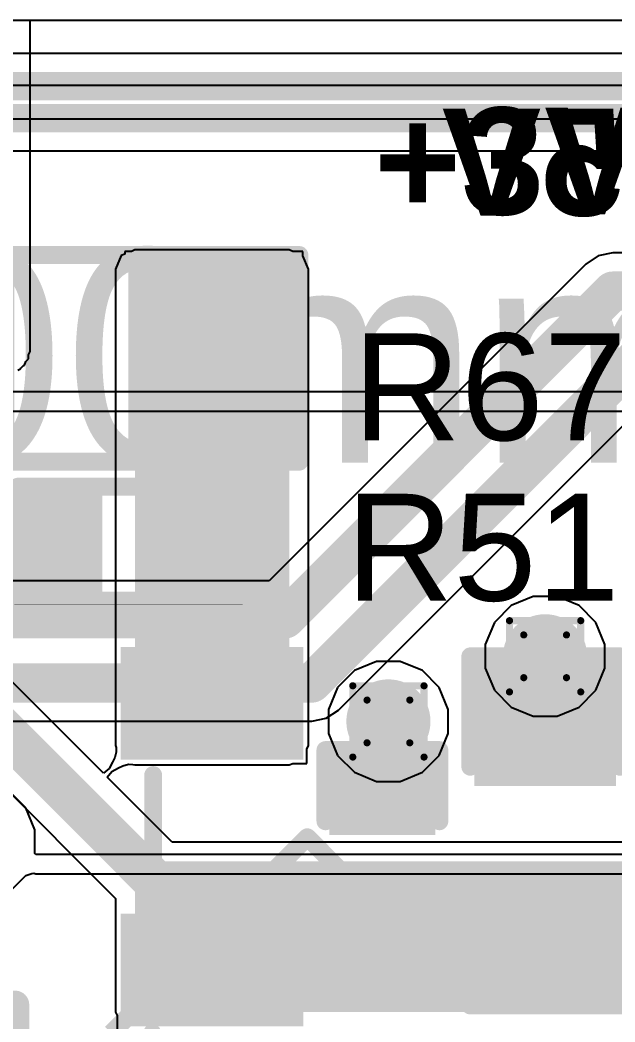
# Model space of a CAD drawing. Header units: inches. Extents: x -6 to 5433, y -4 to 5447.
# Drawn here: x 41.59 to 45.84, y 4.1 to 11.24 of the extents above; entities that cross this region are included whole.
import ezdxf

# ---------------------------------------------------------------- set-up
doc = ezdxf.new("R2010")
doc.units = ezdxf.units.IN
for name, color, linetype in [('Bottom Layer', 5, 'Continuous'), ('Bottom Overlay', 54, 'Continuous'), ('Bottom Solder', 6, 'Continuous'), ('Drill Drawing', 1, 'Continuous'), ('Ground', 16, 'Continuous'), ('Mechanical 4', 56, 'Continuous'), ('Power', 76, 'Continuous'), ('Top Layer', 1, 'Continuous'), ('Top Overlay', 2, 'Continuous'), ('Top Paste', 8, 'Continuous'), ('Top Solder', 216, 'Continuous'), ('Via Holes', 16, 'Continuous')]:
    doc.layers.add(name, color=color, linetype=linetype)
doc.styles.add('Arial', font='', dxfattribs={"height": 0.2})
doc.styles.add('Arial_Bold', font='', dxfattribs={"height": 0.2})
doc.styles.get('Arial').set_extended_font_data('Arial')
doc.styles.get('Arial_Bold').set_extended_font_data('Arial', bold=True)

# ---------------------------------------------------------------- blocks, each defined once
blk = doc.blocks.new('MY_927_02_B_30')
at = {"layer": 'Bottom Solder'}
h = blk.add_hatch(color=6, dxfattribs=at)
edge = h.paths.add_edge_path()
edge.add_arc((0, 0), 3.0508, 0, 360)
at = {"layer": 'Bottom Overlay'}
for points in [[(5.5118, -2.5146, 0.2, 0.2, 0), (5.5118, -3.1242, 0.2, 0.2, 0)], [(4.826, -2.921, 0.127, 0.127, 0), (3.429, -4.318, 0.127, 0.127, 0)], [(2.54, -3.429, 0.127, 0.127, 0), (-2.54, -3.429, 0.127, 0.127, 0)], [(3.429, -4.318, 0.127, 0.127, 0), (2.54, -3.429, 0.127, 0.127, 0)]]:
    blk.add_lwpolyline(points, format="xyseb", dxfattribs=at)
for points in [[(5.4618, -3.1242, 0.1, 0.1, 1), (5.5618, -3.1242, 0.1, 0.1, 1)], [(2.5082, -3.429, 0.0635, 0.0635, 1), (2.5717, -3.429, 0.0635, 0.0635, 1)], [(2.5082, -3.429, 0.0635, 0.0635, 1), (2.5717, -3.429, 0.0635, 0.0635, 1)], [(3.3972, -4.318, 0.0635, 0.0635, 1), (3.4607, -4.318, 0.0635, 0.0635, 1)], [(3.3972, -4.318, 0.0635, 0.0635, 1), (3.4607, -4.318, 0.0635, 0.0635, 1)]]:
    blk.add_lwpolyline(points, format="xyseb", close=True, dxfattribs=at)
blk = doc.blocks.new('SOT_23_5_42')
at = {"layer": 'Top Layer'}
for points in [[(-1.85, 1.25), (-0.75, 1.25), (-0.75, 0.65), (-1.85, 0.65)], [(0.75, 1.25), (1.85, 1.25), (1.85, 0.65), (0.75, 0.65)], [(-1.85, 0.3), (-0.75, 0.3), (-0.75, -0.3), (-1.85, -0.3)], [(-1.85, -0.65), (-0.75, -0.65), (-0.75, -1.25), (-1.85, -1.25)], [(0.75, -0.65), (1.85, -0.65), (1.85, -1.25), (0.75, -1.25)]]:
    blk.add_hatch(color=1, dxfattribs=at).paths.add_polyline_path(points)
at = {"layer": 'Top Paste'}
for points in [[(-1.85, 1.25), (-0.75, 1.25), (-0.75, 0.65), (-1.85, 0.65)], [(0.75, 1.25), (1.85, 1.25), (1.85, 0.65), (0.75, 0.65)], [(-1.85, 0.3), (-0.75, 0.3), (-0.75, -0.3), (-1.85, -0.3)], [(-1.85, -0.65), (-0.75, -0.65), (-0.75, -1.25), (-1.85, -1.25)], [(0.75, -0.65), (1.85, -0.65), (1.85, -1.25), (0.75, -1.25)]]:
    blk.add_hatch(color=8, dxfattribs=at).paths.add_polyline_path(points)
at = {"layer": 'Top Solder'}
for points in [[(-1.9516, 1.3516), (-0.6484, 1.3516), (-0.6484, 0.5484), (-1.9516, 0.5484)], [(0.6484, 1.3516), (1.9516, 1.3516), (1.9516, 0.5484), (0.6484, 0.5484)], [(-1.9516, 0.4016), (-0.6484, 0.4016), (-0.6484, -0.4016), (-1.9516, -0.4016)], [(-1.9516, -0.5484), (-0.6484, -0.5484), (-0.6484, -1.3516), (-1.9516, -1.3516)], [(0.6484, -0.5484), (1.9516, -0.5484), (1.9516, -1.3516), (0.6484, -1.3516)]]:
    blk.add_hatch(color=216, dxfattribs=at).paths.add_polyline_path(points)
at = {"layer": 'Top Overlay'}
for points in [[(-0.879, 1.4986, 0.127, 0.127, 0), (0.8736, 1.4986, 0.127, 0.127, 0)], [(-0.879, 1.3986, 0.127, 0.127, 0), (-0.879, 1.4986, 0.127, 0.127, 0)], [(0.8736, 1.3986, 0.127, 0.127, 0), (0.8736, 1.4986, 0.127, 0.127, 0)], [(-2.1336, 1.0668, 0.127, 0.127, 0), (-2.0066, 0.9398, 0.127, 0.127, 0)], [(-2.1336, 0.8128, 0.127, 0.127, 0), (-2.1336, 1.0668, 0.127, 0.127, 0)], [(-2.1336, 0.8128, 0.127, 0.127, 0), (-2.0066, 0.9398, 0.127, 0.127, 0)], [(0.88, -0.418, 0.127, 0.127, 0), (0.88, 0.44, 0.127, 0.127, 0)], [(-0.879, -1.4986, 0.127, 0.127, 0), (-0.879, -1.3986, 0.127, 0.127, 0)], [(0.8736, -1.4986, 0.127, 0.127, 0), (0.8736, -1.3986, 0.127, 0.127, 0)], [(-0.879, -1.4986, 0.127, 0.127, 0), (0.8736, -1.4986, 0.127, 0.127, 0)]]:
    blk.add_lwpolyline(points, format="xyseb", dxfattribs=at)
for points in [[(-0.9108, 1.4986, 0.0635, 0.0635, 1), (-0.8473, 1.4986, 0.0635, 0.0635, 1)], [(-0.9108, 1.4986, 0.0635, 0.0635, 1), (-0.8473, 1.4986, 0.0635, 0.0635, 1)], [(0.8418, 1.4986, 0.0635, 0.0635, 1), (0.9053, 1.4986, 0.0635, 0.0635, 1)], [(0.8418, 1.4986, 0.0635, 0.0635, 1), (0.9053, 1.4986, 0.0635, 0.0635, 1)], [(-0.9108, 1.3986, 0.0635, 0.0635, 1), (-0.8473, 1.3986, 0.0635, 0.0635, 1)], [(0.8418, 1.3986, 0.0635, 0.0635, 1), (0.9053, 1.3986, 0.0635, 0.0635, 1)], [(-2.1654, 1.0668, 0.0635, 0.0635, 1), (-2.1019, 1.0668, 0.0635, 0.0635, 1)], [(-2.1654, 1.0668, 0.0635, 0.0635, 1), (-2.1019, 1.0668, 0.0635, 0.0635, 1)], [(-2.0383, 0.9398, 0.0635, 0.0635, 1), (-1.9748, 0.9398, 0.0635, 0.0635, 1)], [(-2.0383, 0.9398, 0.0635, 0.0635, 1), (-1.9748, 0.9398, 0.0635, 0.0635, 1)], [(-2.1654, 0.8128, 0.0635, 0.0635, 1), (-2.1019, 0.8128, 0.0635, 0.0635, 1)], [(-2.1654, 0.8128, 0.0635, 0.0635, 1), (-2.1019, 0.8128, 0.0635, 0.0635, 1)], [(0.8483, 0.44, 0.0635, 0.0635, 1), (0.9118, 0.44, 0.0635, 0.0635, 1)], [(0.8483, -0.418, 0.0635, 0.0635, 1), (0.9118, -0.418, 0.0635, 0.0635, 1)], [(-0.9108, -1.3986, 0.0635, 0.0635, 1), (-0.8473, -1.3986, 0.0635, 0.0635, 1)], [(0.8418, -1.3986, 0.0635, 0.0635, 1), (0.9053, -1.3986, 0.0635, 0.0635, 1)], [(-0.9108, -1.4986, 0.0635, 0.0635, 1), (-0.8473, -1.4986, 0.0635, 0.0635, 1)], [(-0.9108, -1.4986, 0.0635, 0.0635, 1), (-0.8473, -1.4986, 0.0635, 0.0635, 1)], [(0.8418, -1.4986, 0.0635, 0.0635, 1), (0.9053, -1.4986, 0.0635, 0.0635, 1)], [(0.8418, -1.4986, 0.0635, 0.0635, 1), (0.9053, -1.4986, 0.0635, 0.0635, 1)]]:
    blk.add_lwpolyline(points, format="xyseb", close=True, dxfattribs=at)
blk = doc.blocks.new('RES_0805_59')
at = {"layer": 'Top Layer'}
for points in [[(-1.524, 0.635), (-0.508, 0.635), (-0.508, -0.635), (-1.524, -0.635)], [(0.508, 0.635), (1.524, 0.635), (1.524, -0.635), (0.508, -0.635)]]:
    blk.add_hatch(color=1, dxfattribs=at).paths.add_polyline_path(points)
at = {"layer": 'Top Paste'}
for points in [[(-1.524, 0.635), (-0.508, 0.635), (-0.508, -0.635), (-1.524, -0.635)], [(0.508, 0.635), (1.524, 0.635), (1.524, -0.635), (0.508, -0.635)]]:
    blk.add_hatch(color=8, dxfattribs=at).paths.add_polyline_path(points)
at = {"layer": 'Top Solder'}
for points in [[(-1.6256, 0.7366), (-0.4064, 0.7366), (-0.4064, -0.7366), (-1.6256, -0.7366)], [(0.4064, 0.7366), (1.6256, 0.7366), (1.6256, -0.7366), (0.4064, -0.7366)]]:
    blk.add_hatch(color=216, dxfattribs=at).paths.add_polyline_path(points)
at = {"layer": 'Top Overlay'}
for points in [[(-1.6256, 0.7366, 0.127, 0.127, 0), (-1.6256, -0.7366, 0.127, 0.127, 0)], [(1.6256, 0.7366, 0.127, 0.127, 0), (-1.6256, 0.7366, 0.127, 0.127, 0)], [(1.6256, 0.7366, 0.127, 0.127, 0), (1.6256, -0.7366, 0.127, 0.127, 0)], [(1.6256, -0.7366, 0.127, 0.127, 0), (-1.6256, -0.7366, 0.127, 0.127, 0)]]:
    blk.add_lwpolyline(points, format="xyseb", dxfattribs=at)
for points in [[(-1.65735, 0.7366, 0.0635, 0.0635, 1), (-1.59385, 0.7366, 0.0635, 0.0635, 1)], [(-1.65735, 0.7366, 0.0635, 0.0635, 1), (-1.59385, 0.7366, 0.0635, 0.0635, 1)], [(1.59385, 0.7366, 0.0635, 0.0635, 1), (1.65735, 0.7366, 0.0635, 0.0635, 1)], [(1.59385, 0.7366, 0.0635, 0.0635, 1), (1.65735, 0.7366, 0.0635, 0.0635, 1)], [(-1.65735, -0.7366, 0.0635, 0.0635, 1), (-1.59385, -0.7366, 0.0635, 0.0635, 1)], [(-1.65735, -0.7366, 0.0635, 0.0635, 1), (-1.59385, -0.7366, 0.0635, 0.0635, 1)], [(1.59385, -0.7366, 0.0635, 0.0635, 1), (1.65735, -0.7366, 0.0635, 0.0635, 1)], [(1.59385, -0.7366, 0.0635, 0.0635, 1), (1.65735, -0.7366, 0.0635, 0.0635, 1)]]:
    blk.add_lwpolyline(points, format="xyseb", close=True, dxfattribs=at)
blk = doc.blocks.new('R___0402_72')
at = {"layer": 'Top Layer'}
for points in [[(-0.6985, -0.3175), (-0.6985, 0.3175), (-0.2413, 0.3175), (-0.2413, -0.3175)], [(0.2413, -0.3175), (0.2413, 0.3175), (0.6985, 0.3175), (0.6985, -0.3175)]]:
    blk.add_hatch(color=1, dxfattribs=at).paths.add_polyline_path(points)
at = {"layer": 'Top Paste'}
for points in [[(-0.6985, -0.3175), (-0.6985, 0.3175), (-0.2413, 0.3175), (-0.2413, -0.3175)], [(0.2413, -0.3175), (0.2413, 0.3175), (0.6985, 0.3175), (0.6985, -0.3175)]]:
    blk.add_hatch(color=8, dxfattribs=at).paths.add_polyline_path(points)
at = {"layer": 'Top Solder'}
for points in [[(-0.7535, -0.3725), (-0.7535, 0.3725), (-0.1863, 0.3725), (-0.1863, -0.3725)], [(0.1863, -0.3725), (0.1863, 0.3725), (0.7535, 0.3725), (0.7535, -0.3725)]]:
    blk.add_hatch(color=216, dxfattribs=at).paths.add_polyline_path(points)
at = {"layer": 'Top Overlay'}
for points in [[(-0.7874, 0.4064, 0.127, 0.127, 0), (0.7874, 0.4064, 0.127, 0.127, 0)], [(-0.7874, -0.4064, 0.127, 0.127, 0), (-0.7874, 0.4064, 0.127, 0.127, 0)], [(0.7874, -0.4064, 0.127, 0.127, 0), (0.7874, 0.4064, 0.127, 0.127, 0)], [(-0.7874, -0.4064, 0.127, 0.127, 0), (0.7874, -0.4064, 0.127, 0.127, 0)], [(-0.8128, -0.4318, 0.00323, 0.00323, 0), (0.8128, -0.4318, 0.00323, 0.00323, 0)]]:
    blk.add_lwpolyline(points, format="xyseb", dxfattribs=at)
for points in [[(-0.8191, 0.4064, 0.0635, 0.0635, 1), (-0.7556, 0.4064, 0.0635, 0.0635, 1)], [(-0.8191, 0.4064, 0.0635, 0.0635, 1), (-0.7556, 0.4064, 0.0635, 0.0635, 1)], [(0.7556, 0.4064, 0.0635, 0.0635, 1), (0.8191, 0.4064, 0.0635, 0.0635, 1)], [(0.7556, 0.4064, 0.0635, 0.0635, 1), (0.8191, 0.4064, 0.0635, 0.0635, 1)], [(-0.8191, -0.4064, 0.0635, 0.0635, 1), (-0.7556, -0.4064, 0.0635, 0.0635, 1)], [(-0.8191, -0.4064, 0.0635, 0.0635, 1), (-0.7556, -0.4064, 0.0635, 0.0635, 1)], [(0.7556, -0.4064, 0.0635, 0.0635, 1), (0.8191, -0.4064, 0.0635, 0.0635, 1)], [(0.7556, -0.4064, 0.0635, 0.0635, 1), (0.8191, -0.4064, 0.0635, 0.0635, 1)], [(-0.8136, -0.4318, 0.00161, 0.00161, 1), (-0.812, -0.4318, 0.00161, 0.00161, 1)], [(0.812, -0.4318, 0.00161, 0.00161, 1), (0.8136, -0.4318, 0.00161, 0.00161, 1)]]:
    blk.add_lwpolyline(points, format="xyseb", close=True, dxfattribs=at)
blk = doc.blocks.new('____0402_172')
at = {"layer": 'Top Layer'}
for points in [[(-0.6985, -0.3175), (-0.6985, 0.3175), (-0.2413, 0.3175), (-0.2413, -0.3175)], [(0.2413, -0.3175), (0.2413, 0.3175), (0.6985, 0.3175), (0.6985, -0.3175)]]:
    blk.add_hatch(color=1, dxfattribs=at).paths.add_polyline_path(points)
at = {"layer": 'Top Paste'}
for points in [[(-0.6985, -0.3175), (-0.6985, 0.3175), (-0.2413, 0.3175), (-0.2413, -0.3175)], [(0.2413, -0.3175), (0.2413, 0.3175), (0.6985, 0.3175), (0.6985, -0.3175)]]:
    blk.add_hatch(color=8, dxfattribs=at).paths.add_polyline_path(points)
at = {"layer": 'Top Solder'}
for points in [[(-0.7585, -0.3775), (-0.7585, 0.3775), (-0.1813, 0.3775), (-0.1813, -0.3775)], [(0.1813, -0.3775), (0.1813, 0.3775), (0.7585, 0.3775), (0.7585, -0.3775)]]:
    blk.add_hatch(color=216, dxfattribs=at).paths.add_polyline_path(points)
at = {"layer": 'Top Overlay'}
for points in [[(-0.7874, -0.4064, 0.127, 0.127, 0), (-0.7874, 0.4064, 0.127, 0.127, 0)], [(-0.2794, 0.4064, 0.127, 0.127, 0), (-0.7874, 0.4064, 0.127, 0.127, 0)], [(0.7874, 0.4064, 0.127, 0.127, 0), (0.2794, 0.4064, 0.127, 0.127, 0)], [(0.7874, -0.4064, 0.127, 0.127, 0), (0.7874, 0.4064, 0.127, 0.127, 0)], [(-0.2794, -0.4064, 0.127, 0.127, 0), (-0.7874, -0.4064, 0.127, 0.127, 0)], [(0.7874, -0.4064, 0.127, 0.127, 0), (0.2794, -0.4064, 0.127, 0.127, 0)]]:
    blk.add_lwpolyline(points, format="xyseb", dxfattribs=at)
for points in [[(-0.8191, 0.4064, 0.0635, 0.0635, 1), (-0.7556, 0.4064, 0.0635, 0.0635, 1)], [(-0.8191, 0.4064, 0.0635, 0.0635, 1), (-0.7556, 0.4064, 0.0635, 0.0635, 1)], [(-0.3111, 0.4064, 0.0635, 0.0635, 1), (-0.2477, 0.4064, 0.0635, 0.0635, 1)], [(0.2477, 0.4064, 0.0635, 0.0635, 1), (0.3111, 0.4064, 0.0635, 0.0635, 1)], [(0.7556, 0.4064, 0.0635, 0.0635, 1), (0.8191, 0.4064, 0.0635, 0.0635, 1)], [(0.7556, 0.4064, 0.0635, 0.0635, 1), (0.8191, 0.4064, 0.0635, 0.0635, 1)], [(-0.8191, -0.4064, 0.0635, 0.0635, 1), (-0.7556, -0.4064, 0.0635, 0.0635, 1)], [(-0.8191, -0.4064, 0.0635, 0.0635, 1), (-0.7556, -0.4064, 0.0635, 0.0635, 1)], [(-0.3111, -0.4064, 0.0635, 0.0635, 1), (-0.2477, -0.4064, 0.0635, 0.0635, 1)], [(0.2477, -0.4064, 0.0635, 0.0635, 1), (0.3111, -0.4064, 0.0635, 0.0635, 1)], [(0.7556, -0.4064, 0.0635, 0.0635, 1), (0.8191, -0.4064, 0.0635, 0.0635, 1)], [(0.7556, -0.4064, 0.0635, 0.0635, 1), (0.8191, -0.4064, 0.0635, 0.0635, 1)]]:
    blk.add_lwpolyline(points, format="xyseb", close=True, dxfattribs=at)
blk = doc.blocks.new('C___0603_173')
at = {"layer": 'Top Layer'}
for points in [[(-0.381, 0.4445), (-0.381, -0.4445), (-1.143, -0.4445), (-1.143, 0.4445)], [(1.143, 0.4445), (1.143, -0.4445), (0.381, -0.4445), (0.381, 0.4445)]]:
    blk.add_hatch(color=1, dxfattribs=at).paths.add_polyline_path(points)
at = {"layer": 'Top Paste'}
for points in [[(-0.381, 0.4445), (-0.381, -0.4445), (-1.143, -0.4445), (-1.143, 0.4445)], [(1.143, 0.4445), (1.143, -0.4445), (0.381, -0.4445), (0.381, 0.4445)]]:
    blk.add_hatch(color=8, dxfattribs=at).paths.add_polyline_path(points)
at = {"layer": 'Top Solder'}
for points in [[(-0.321, 0.5045), (-0.321, -0.5045), (-1.203, -0.5045), (-1.203, 0.5045)], [(1.203, 0.5045), (1.203, -0.5045), (0.321, -0.5045), (0.321, 0.5045)]]:
    blk.add_hatch(color=216, dxfattribs=at).paths.add_polyline_path(points)
at = {"layer": 'Top Overlay'}
for points in [[(-1.2446, 0.5334, 0.127, 0.127, 0), (-0.4572, 0.5334, 0.127, 0.127, 0)], [(-1.2446, 0.5334, 0.127, 0.127, 0), (-1.2446, -0.5334, 0.127, 0.127, 0)], [(0.4572, 0.5334, 0.127, 0.127, 0), (1.2446, 0.5334, 0.127, 0.127, 0)], [(1.2446, 0.5334, 0.127, 0.127, 0), (1.2446, -0.5334, 0.127, 0.127, 0)], [(-1.2446, -0.5334, 0.127, 0.127, 0), (-0.4572, -0.5334, 0.127, 0.127, 0)], [(0.4572, -0.5334, 0.127, 0.127, 0), (1.2446, -0.5334, 0.127, 0.127, 0)]]:
    blk.add_lwpolyline(points, format="xyseb", dxfattribs=at)
for points in [[(-1.2764, 0.5334, 0.0635, 0.0635, 1), (-1.2128, 0.5334, 0.0635, 0.0635, 1)], [(-1.2764, 0.5334, 0.0635, 0.0635, 1), (-1.2128, 0.5334, 0.0635, 0.0635, 1)], [(-0.4889, 0.5334, 0.0635, 0.0635, 1), (-0.4254, 0.5334, 0.0635, 0.0635, 1)], [(0.4254, 0.5334, 0.0635, 0.0635, 1), (0.4889, 0.5334, 0.0635, 0.0635, 1)], [(1.2128, 0.5334, 0.0635, 0.0635, 1), (1.2764, 0.5334, 0.0635, 0.0635, 1)], [(1.2128, 0.5334, 0.0635, 0.0635, 1), (1.2764, 0.5334, 0.0635, 0.0635, 1)], [(-1.2764, -0.5334, 0.0635, 0.0635, 1), (-1.2128, -0.5334, 0.0635, 0.0635, 1)], [(-1.2764, -0.5334, 0.0635, 0.0635, 1), (-1.2128, -0.5334, 0.0635, 0.0635, 1)], [(-0.4889, -0.5334, 0.0635, 0.0635, 1), (-0.4254, -0.5334, 0.0635, 0.0635, 1)], [(0.4254, -0.5334, 0.0635, 0.0635, 1), (0.4889, -0.5334, 0.0635, 0.0635, 1)], [(1.2128, -0.5334, 0.0635, 0.0635, 1), (1.2764, -0.5334, 0.0635, 0.0635, 1)], [(1.2128, -0.5334, 0.0635, 0.0635, 1), (1.2764, -0.5334, 0.0635, 0.0635, 1)]]:
    blk.add_lwpolyline(points, format="xyseb", close=True, dxfattribs=at)

msp = doc.modelspace()

# ---------------------------------------------------------------- hatches: boundary and pattern name
at = {"layer": 'Bottom Layer'}
h = msp.add_hatch(color=5, dxfattribs=at)
edge = h.paths.add_edge_path()
edge.add_arc((45.339, 6.7056), 0.3, 0, 360)
h = msp.add_hatch(color=5, dxfattribs=at)
edge = h.paths.add_edge_path()
edge.add_arc((44.2217, 6.2414), 0.3, 0, 360)
at = {"layer": 'Ground'}
h = msp.add_hatch(color=16, dxfattribs=at)
edge = h.paths.add_edge_path()
edge.add_arc((45.339, 6.7056), 0.3, 0, 360)
h = msp.add_hatch(color=16, dxfattribs=at)
edge = h.paths.add_edge_path()
edge.add_arc((44.2217, 6.2414), 0.3, 0, 360)
at = {"layer": 'Power'}
h = msp.add_hatch(color=76, dxfattribs=at)
edge = h.paths.add_edge_path()
edge.add_arc((45.339, 6.7056), 0.3, 0, 360)
h = msp.add_hatch(color=76, dxfattribs=at)
edge = h.paths.add_edge_path()
edge.add_arc((44.2217, 6.2414), 0.3, 0, 360)
at = {"layer": 'Top Layer'}
for points in [[(43.5141, 9.4646), (42.4141, 9.4646), (42.4141, 6.0694), (43.5141, 6.0694)], [(50.5004, 5.244), (42.4141, 5.244), (42.4141, 4.1694), (50.5004, 4.1694)]]:
    msp.add_hatch(color=1, dxfattribs=at).paths.add_polyline_path(points)
h = msp.add_hatch(color=1, dxfattribs=at)
edge = h.paths.add_edge_path()
edge.add_arc((45.339, 6.7056), 0.3, 0, 360)
h = msp.add_hatch(color=1, dxfattribs=at)
edge = h.paths.add_edge_path()
edge.add_arc((44.2217, 6.2414), 0.3, 0, 360)
at = {"layer": 'Via Holes'}
h = msp.add_hatch(color=7, dxfattribs=at)
edge = h.paths.add_edge_path()
edge.add_arc((45.339, 6.7056), 0.15, 0, 360)
h = msp.add_hatch(color=7, dxfattribs=at)
edge = h.paths.add_edge_path()
edge.add_arc((44.2217, 6.2414), 0.15, 0, 360)

# ---------------------------------------------------------------- linework, layer by layer
at = {"layer": 'Bottom Layer'}
for p, q in [((41.6665, 8.8792), (41.6665, 11.241)), ((41.6665, 11.241), (53.4972, 11.241)), ((45.8219, 9.581), (45.7179, 9.5603)), ((47.4162, 9.581), (45.8219, 9.581)), ((45.6296, 9.5014), (43.3725, 7.2442)), ((45.7179, 9.5603), (45.6296, 9.5014)), ((45.6296, 9.5014), (45.6296, 9.5014)), ((41.656, 8.854), (41.6665, 8.8792)), ((41.6262, 8.782), (41.6367, 8.8073)), ((41.6367, 8.8073), (41.656, 8.8267)), ((41.656, 8.8267), (41.656, 8.854)), ((41.578, 8.746), (41.5989, 8.7547)), ((41.5989, 8.7547), (41.6013, 8.7606)), ((41.6013, 8.7606), (41.6203, 8.7796)), ((41.6203, 8.7796), (41.6262, 8.782)), ((41.6203, 8.7796), (41.6203, 8.7796)), ((43.8668, 6.3228), (46.1239, 8.58)), ((43.3725, 7.2442), (33.6152, 7.2442)), ((43.7786, 6.2639), (43.8668, 6.3228)), ((33.3132, 6.2432), (43.6745, 6.2432)), ((43.6745, 6.2432), (43.7786, 6.2639))]:
    msp.add_line(p, q, dxfattribs=at)
for points in [[(43.4851, 6.9723, 0.2794, 0.2794, 0), (45.8219, 9.3091, 0.2794, 0.2794, 0)], [(45.8219, 9.3091, 0.2794, 0.2794, 0), (47.6867, 9.3091, 0.2794, 0.2794, 0)], [(43.6745, 6.5151, 0.2794, 0.2794, 0), (46.0113, 8.8519, 0.2794, 0.2794, 0)], [(33.5026, 6.9723, 0.2794, 0.2794, 0), (43.4851, 6.9723, 0.2794, 0.2794, 0)], [(33.3132, 6.5151, 0.2794, 0.2794, 0), (43.6745, 6.5151, 0.2794, 0.2794, 0)]]:
    msp.add_lwpolyline(points, format="xyseb", dxfattribs=at)
for points in [[(45.7521, 9.3091, 0.1397, 0.1397, 1), (45.8918, 9.3091, 0.1397, 0.1397, 1)], [(45.7521, 9.3091, 0.1397, 0.1397, 1), (45.8918, 9.3091, 0.1397, 0.1397, 1)], [(43.4153, 6.9723, 0.1397, 0.1397, 1), (43.555, 6.9723, 0.1397, 0.1397, 1)], [(43.4153, 6.9723, 0.1397, 0.1397, 1), (43.555, 6.9723, 0.1397, 0.1397, 1)], [(43.6046, 6.5151, 0.1397, 0.1397, 1), (43.7443, 6.5151, 0.1397, 0.1397, 1)], [(43.6046, 6.5151, 0.1397, 0.1397, 1), (43.7443, 6.5151, 0.1397, 0.1397, 1)]]:
    msp.add_lwpolyline(points, format="xyseb", close=True, dxfattribs=at)
at = {"layer": 'Drill Drawing'}
for points in [[(45.085, 6.9596, 0.0508, 0.0508, 0), (45.593, 6.9596, 0.0508, 0.0508, 0)], [(45.085, 6.4516, 0.0508, 0.0508, 0), (45.085, 6.9596, 0.0508, 0.0508, 0)], [(45.593, 6.4516, 0.0508, 0.0508, 0), (45.593, 6.9596, 0.0508, 0.0508, 0)], [(45.1866, 6.858, 0.0508, 0.0508, 0), (45.4914, 6.858, 0.0508, 0.0508, 0)], [(45.1866, 6.5532, 0.0508, 0.0508, 0), (45.1866, 6.858, 0.0508, 0.0508, 0)], [(45.4914, 6.5532, 0.0508, 0.0508, 0), (45.4914, 6.858, 0.0508, 0.0508, 0)], [(45.1866, 6.5532, 0.0508, 0.0508, 0), (45.4914, 6.5532, 0.0508, 0.0508, 0)], [(43.9677, 6.4954, 0.0508, 0.0508, 0), (44.4757, 6.4954, 0.0508, 0.0508, 0)], [(43.9677, 5.9874, 0.0508, 0.0508, 0), (43.9677, 6.4954, 0.0508, 0.0508, 0)], [(44.4757, 5.9874, 0.0508, 0.0508, 0), (44.4757, 6.4954, 0.0508, 0.0508, 0)], [(45.085, 6.4516, 0.0508, 0.0508, 0), (45.593, 6.4516, 0.0508, 0.0508, 0)], [(44.0693, 6.3938, 0.0508, 0.0508, 0), (44.3741, 6.3938, 0.0508, 0.0508, 0)], [(44.0693, 6.089, 0.0508, 0.0508, 0), (44.0693, 6.3938, 0.0508, 0.0508, 0)], [(44.3741, 6.089, 0.0508, 0.0508, 0), (44.3741, 6.3938, 0.0508, 0.0508, 0)], [(44.0693, 6.089, 0.0508, 0.0508, 0), (44.3741, 6.089, 0.0508, 0.0508, 0)], [(43.9677, 5.9874, 0.0508, 0.0508, 0), (44.4757, 5.9874, 0.0508, 0.0508, 0)]]:
    msp.add_lwpolyline(points, format="xyseb", dxfattribs=at)
for points in [[(45.0723, 6.9596, 0.0254, 0.0254, 1), (45.0977, 6.9596, 0.0254, 0.0254, 1)], [(45.0723, 6.9596, 0.0254, 0.0254, 1), (45.0977, 6.9596, 0.0254, 0.0254, 1)], [(45.5803, 6.9596, 0.0254, 0.0254, 1), (45.6057, 6.9596, 0.0254, 0.0254, 1)], [(45.5803, 6.9596, 0.0254, 0.0254, 1), (45.6057, 6.9596, 0.0254, 0.0254, 1)], [(45.1739, 6.858, 0.0254, 0.0254, 1), (45.1993, 6.858, 0.0254, 0.0254, 1)], [(45.1739, 6.858, 0.0254, 0.0254, 1), (45.1993, 6.858, 0.0254, 0.0254, 1)], [(45.4787, 6.858, 0.0254, 0.0254, 1), (45.5041, 6.858, 0.0254, 0.0254, 1)], [(45.4787, 6.858, 0.0254, 0.0254, 1), (45.5041, 6.858, 0.0254, 0.0254, 1)], [(45.1739, 6.5532, 0.0254, 0.0254, 1), (45.1993, 6.5532, 0.0254, 0.0254, 1)], [(45.1739, 6.5532, 0.0254, 0.0254, 1), (45.1993, 6.5532, 0.0254, 0.0254, 1)], [(45.4787, 6.5532, 0.0254, 0.0254, 1), (45.5041, 6.5532, 0.0254, 0.0254, 1)], [(45.4787, 6.5532, 0.0254, 0.0254, 1), (45.5041, 6.5532, 0.0254, 0.0254, 1)], [(43.955, 6.4954, 0.0254, 0.0254, 1), (43.9804, 6.4954, 0.0254, 0.0254, 1)], [(43.955, 6.4954, 0.0254, 0.0254, 1), (43.9804, 6.4954, 0.0254, 0.0254, 1)], [(44.463, 6.4954, 0.0254, 0.0254, 1), (44.4884, 6.4954, 0.0254, 0.0254, 1)], [(44.463, 6.4954, 0.0254, 0.0254, 1), (44.4884, 6.4954, 0.0254, 0.0254, 1)], [(45.0723, 6.4516, 0.0254, 0.0254, 1), (45.0977, 6.4516, 0.0254, 0.0254, 1)], [(45.0723, 6.4516, 0.0254, 0.0254, 1), (45.0977, 6.4516, 0.0254, 0.0254, 1)], [(45.5803, 6.4516, 0.0254, 0.0254, 1), (45.6057, 6.4516, 0.0254, 0.0254, 1)], [(45.5803, 6.4516, 0.0254, 0.0254, 1), (45.6057, 6.4516, 0.0254, 0.0254, 1)], [(44.0566, 6.3938, 0.0254, 0.0254, 1), (44.082, 6.3938, 0.0254, 0.0254, 1)], [(44.0566, 6.3938, 0.0254, 0.0254, 1), (44.082, 6.3938, 0.0254, 0.0254, 1)], [(44.3614, 6.3938, 0.0254, 0.0254, 1), (44.3868, 6.3938, 0.0254, 0.0254, 1)], [(44.3614, 6.3938, 0.0254, 0.0254, 1), (44.3868, 6.3938, 0.0254, 0.0254, 1)], [(44.0566, 6.089, 0.0254, 0.0254, 1), (44.082, 6.089, 0.0254, 0.0254, 1)], [(44.0566, 6.089, 0.0254, 0.0254, 1), (44.082, 6.089, 0.0254, 0.0254, 1)], [(44.3614, 6.089, 0.0254, 0.0254, 1), (44.3868, 6.089, 0.0254, 0.0254, 1)], [(44.3614, 6.089, 0.0254, 0.0254, 1), (44.3868, 6.089, 0.0254, 0.0254, 1)], [(43.955, 5.9874, 0.0254, 0.0254, 1), (43.9804, 5.9874, 0.0254, 0.0254, 1)], [(43.955, 5.9874, 0.0254, 0.0254, 1), (43.9804, 5.9874, 0.0254, 0.0254, 1)], [(44.463, 5.9874, 0.0254, 0.0254, 1), (44.4884, 5.9874, 0.0254, 0.0254, 1)], [(44.463, 5.9874, 0.0254, 0.0254, 1), (44.4884, 5.9874, 0.0254, 0.0254, 1)]]:
    msp.add_lwpolyline(points, format="xyseb", close=True, dxfattribs=at)
at = {"layer": 'Ground'}
for p, q in [((36.4972, 11.241), (53.4972, 11.241)), ((55.5843, 10.7741), (36.3264, 10.7741)), ((36.2298, 10.3079), (55.6809, 10.3079))]:
    msp.add_line(p, q, dxfattribs=at)
msp.add_lwpolyline([(36.2298, 10.541, 0.2032, 0.2032, 0), (55.6809, 10.541, 0.2032, 0.2032, 0)], format="xyseb", dxfattribs=at)
at = {"layer": 'Power'}
for p, q in [((36.4972, 11.241), (53.4972, 11.241)), ((53.5325, 11.0027), (36.3309, 11.0027)), ((36.2344, 10.5365), (53.6291, 10.5365)), ((47.367, 8.5908), (32.7207, 8.5908)), ((32.5832, 8.4533), (47.4815, 8.4533)), ((45.2541, 7.1326), (45.0971, 7.0676)), ((45.4239, 7.1326), (45.2541, 7.1326)), ((45.5809, 7.0676), (45.4239, 7.1326)), ((45.0971, 7.0676), (44.977, 6.9475)), ((45.701, 6.9475), (45.5809, 7.0676)), ((44.977, 6.9475), (44.912, 6.7905)), ((45.766, 6.7905), (45.701, 6.9475)), ((44.912, 6.7905), (44.912, 6.6207)), ((45.766, 6.6207), (45.766, 6.7905)), ((44.1367, 6.6684), (43.9798, 6.6034)), ((44.3066, 6.6684), (44.1367, 6.6684)), ((44.4636, 6.6034), (44.3066, 6.6684)), ((43.9798, 6.6034), (43.8597, 6.4833)), ((44.5837, 6.4833), (44.4636, 6.6034)), ((44.912, 6.6207), (44.977, 6.4637)), ((45.701, 6.4637), (45.766, 6.6207)), ((43.8597, 6.4833), (43.7947, 6.3264)), ((44.6487, 6.3264), (44.5837, 6.4833)), ((44.977, 6.4637), (45.0971, 6.3436)), ((45.5809, 6.3436), (45.701, 6.4637)), ((43.7947, 6.3264), (43.7947, 6.1565)), ((44.6487, 6.1565), (44.6487, 6.3264)), ((45.0971, 6.3436), (45.2541, 6.2786)), ((45.4239, 6.2786), (45.5809, 6.3436)), ((45.2541, 6.2786), (45.4239, 6.2786)), ((43.7947, 6.1565), (43.8597, 5.9996)), ((44.5837, 5.9996), (44.6487, 6.1565)), ((43.8597, 5.9996), (43.9798, 5.8794)), ((44.4636, 5.8794), (44.5837, 5.9996)), ((43.9798, 5.8794), (44.1367, 5.8144)), ((44.3066, 5.8144), (44.4636, 5.8794)), ((44.1367, 5.8144), (44.3066, 5.8144)), ((41.6362, 5.6267), (41.5161, 5.7468)), ((41.7012, 5.4698), (41.6362, 5.6267)), ((41.7012, 5.2999), (41.7012, 5.4698)), ((41.7064, 5.292), (41.7012, 5.2999)), ((47.9326, 5.292), (41.7064, 5.292)), ((41.5161, 5.0228), (41.6362, 5.143)), ((41.6362, 5.143), (41.6367, 5.1442)), ((41.6367, 5.1442), (41.6796, 5.1572)), ((41.6796, 5.1572), (41.6934, 5.16)), ((41.6934, 5.16), (41.7064, 5.1546)), ((41.7064, 5.1546), (47.7951, 5.1546))]:
    msp.add_line(p, q, dxfattribs=at)
msp.add_lwpolyline([(36.2344, 10.7696, 0.2032, 0.2032, 0), (53.6291, 10.7696, 0.2032, 0.2032, 0)], format="xyseb", dxfattribs=at)
at = {"layer": 'Top Layer'}
for p, q in [((36.4972, 11.241), (53.4972, 11.241)), ((42.3424, 9.5724), (42.3169, 9.5618)), ((42.3889, 9.5916), (42.3424, 9.5916)), ((42.3424, 9.5916), (42.3424, 9.5724)), ((42.4141, 9.6021), (42.3889, 9.5916)), ((43.5141, 9.6021), (42.4141, 9.6021)), ((43.5394, 9.5916), (43.5141, 9.6021)), ((43.6124, 9.5916), (43.5394, 9.5916)), ((43.6124, 9.5593), (43.6124, 9.5916)), ((42.3169, 9.5618), (42.2766, 9.4646)), ((43.6516, 9.4646), (43.6124, 9.5593)), ((42.2766, 9.4646), (42.2766, 6.1856)), ((43.6516, 6.0694), (43.6516, 9.4646)), ((42.1895, 5.8716), (41.4902, 6.5708)), ((42.2766, 6.1856), (42.2766, 6.0694)), ((41.1707, 6.0845), (42.2766, 4.9786)), ((42.2812, 6.0226), (42.2706, 5.9834)), ((42.2766, 6.0694), (42.2793, 6.055)), ((42.2793, 6.055), (42.2812, 6.0226)), ((43.6411, 6.0441), (43.6516, 6.0694)), ((43.6411, 5.9424), (43.6411, 6.0441)), ((42.2544, 5.9514), (42.2293, 5.905)), ((42.2706, 5.9834), (42.2544, 5.9514)), ((42.3281, 5.9259), (42.3672, 5.9365)), ((42.3672, 5.9365), (42.3997, 5.9346)), ((42.3997, 5.9346), (42.4141, 5.9319)), ((42.4141, 5.9319), (42.5303, 5.9319)), ((42.5303, 5.9319), (43.5141, 5.9319)), ((43.5141, 5.9319), (43.5394, 5.9424)), ((43.5394, 5.9424), (43.6411, 5.9424)), ((42.2293, 5.905), (42.1895, 5.8716)), ((42.2163, 5.8448), (42.2497, 5.8846)), ((42.2497, 5.8846), (42.2961, 5.9097)), ((42.2961, 5.9097), (42.3281, 5.9259)), ((42.6795, 5.3815), (42.2163, 5.8448)), ((49.3629, 5.3815), (42.6795, 5.3815)), ((42.2766, 4.9786), (42.2766, 4.1694)), ((42.2766, 4.1694), (42.2871, 4.1441)), ((42.2871, 4.1441), (42.2871, 4.0424))]:
    msp.add_line(p, q, dxfattribs=at)
for points in [[(45.339, 6.223, 0.254, 0.254, 0), (45.339, 6.7056, 0.254, 0.254, 0)], [(41.2887, 6.3694, 0.3048, 0.3048, 0), (42.9641, 4.694, 0.3048, 0.3048, 0)], [(42.9641, 4.4694, 0.3048, 0.3048, 0), (42.9641, 4.694, 0.3048, 0.3048, 0)]]:
    msp.add_lwpolyline(points, format="xyseb", dxfattribs=at)
for points in [[(45.2755, 6.7056, 0.127, 0.127, 1), (45.4025, 6.7056, 0.127, 0.127, 1)], [(45.2755, 6.223, 0.127, 0.127, 1), (45.4025, 6.223, 0.127, 0.127, 1)], [(42.8879, 4.694, 0.1524, 0.1524, 1), (43.0403, 4.694, 0.1524, 0.1524, 1)], [(42.8879, 4.694, 0.1524, 0.1524, 1), (43.0403, 4.694, 0.1524, 0.1524, 1)], [(42.8879, 4.4694, 0.1524, 0.1524, 1), (43.0403, 4.4694, 0.1524, 0.1524, 1)]]:
    msp.add_lwpolyline(points, format="xyseb", close=True, dxfattribs=at)

# ---------------------------------------------------------------- block references
for name, p, rotation in [('RES_0805_59', (41.9614, 8.8296), 180), ('C___0603_173', (45.339, 5.461), 90), ('____0402_172', (44.1787, 5.2501), 270), ('MY_927_02_B_30', (47.0722, 1.0981), 180)]:
    msp.add_blockref(name, p, dxfattribs=dict(rotation=rotation))
for name, p in [('R___0402_72', (42.3678, 7.5088)), ('SOT_23_5_42', (41.6641, 5.4194))]:
    msp.add_blockref(name, p)

# ---------------------------------------------------------------- texts
at = {"layer": 'Bottom Overlay', "style": 'Arial_Bold', "text_generation_flag": 2}
msp.add_text('+5V', height=0.762, rotation=360, dxfattribs=at).set_placement((46.5256, 9.8469))
at = {"layer": 'Mechanical 4', "style": 'Arial'}
msp.add_text('17.00mm', height=1.524, dxfattribs=at).set_placement((37.7664, 8.0858))
at = {"layer": 'Top Overlay', "style": 'Arial_Bold'}
msp.add_text('+3V3', height=0.762, rotation=360, dxfattribs=at).set_placement((44.1192, 9.8552))
at = {"layer": 'Top Overlay', "style": 'Arial'}
for s, p in [('R67', (43.9683, 8.2456)), ('R51', (43.9169, 7.1021))]:
    msp.add_text(s, height=0.762, dxfattribs=at).set_placement(p)

doc.saveas('drawing.dxf')
